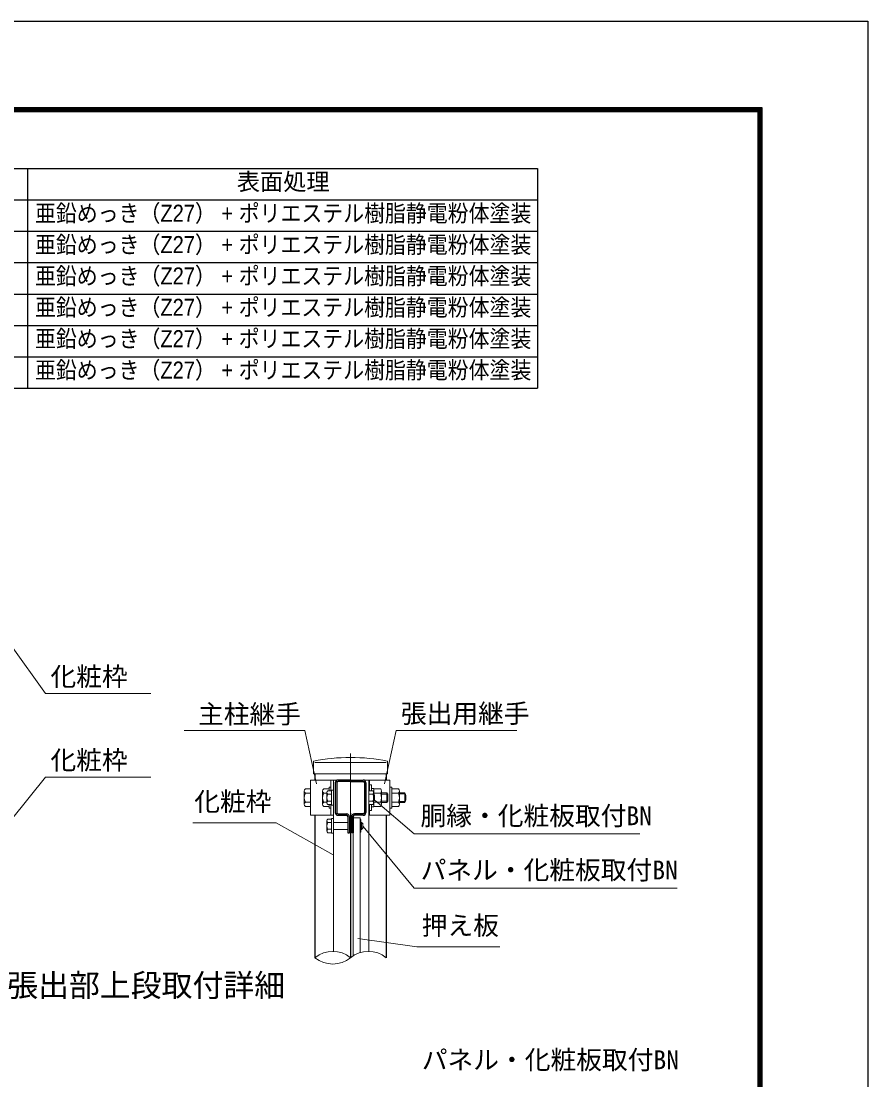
# Model space of a CAD drawing. Units: millimetres, scale not verified. Extents: x -4200 to 4200, y -2970 to 2970.
# Drawn here: x 2042 to 4200, y 270 to 2970 of the extents above; entities that cross this region are included whole.
import ezdxf
from ezdxf.enums import TextEntityAlignment as Align

# ---------------------------------------------------------------- set-up
doc = ezdxf.new("R2010")
doc.units = ezdxf.units.MM
doc.header["$LTSCALE"] = 10
doc.linetypes.add('USER1', pattern=[50.8, 31.75, -6.35, 6.35, -6.35])
for name, color, linetype, lineweight in [('0-0_D-TTL', 7, 'Continuous', 25), ('0-1_D-TTL-TXT', 7, 'Continuous', 25), ('0-2_D-STR1', 1, 'Continuous', 25), ('0-3_D-STR3', 3, 'Continuous', 13), ('0-4_D-BMK', 2, 'USER1', 13), ('0-5_D-STR-DIM', 7, 'Continuous', 13), ('0-B_D-STR-TXT', 7, 'Continuous', 13), ('0-C_D-MTR-FRAM', 7, 'Continuous', 25), ('0-E_D-STR2', 7, 'Continuous', 13)]:
    doc.layers.add(name, color=color, linetype=linetype, lineweight=lineweight)
doc.layers.add('0-D_D-MTR-TXT', color=7, linetype='Continuous')
doc.styles.add('ＭＳ ゴシック', font='')
doc.styles.add('ＭＳ Ｐゴシック', font='')
doc.styles.get('ＭＳ ゴシック').set_extended_font_data('MS Gothic')
doc.styles.get('ＭＳ Ｐゴシック').set_extended_font_data('MS PGothic')

msp = doc.modelspace()

# ---------------------------------------------------------------- linework, layer by layer
at = {"layer": '0-0_D-TTL', "color": 2}
msp.add_lwpolyline([(-4200, 2970), (4200, 2970), (4200, -2970), (-4200, -2970)], close=True, dxfattribs=at)
at = {"layer": '0-0_D-TTL'}
for points in [[(-3930, 2750), (3930, 2750), (3930, -2750), (-3930, -2750)], [(-3927.5, 2747.5), (3927.5, 2747.5), (3927.5, -2747.5), (-3927.5, -2747.5)], [(-3925, 2745), (3925, 2745), (3925, -2745), (-3925, -2745)], [(-3922.5, 2742.5), (3922.5, 2742.5), (3922.5, -2742.5), (-3922.5, -2742.5)], [(-3920, 2740), (3920, 2740), (3920, -2740), (-3920, -2740)]]:
    msp.add_lwpolyline(points, close=True, dxfattribs=at)
at = {"layer": '0-2_D-STR1'}
for p, q in [((2790.83, 1050.2), (2790.83, 1034.58)), ((2842.58, 1027.38), (2842.58, 951.78)), ((2846.18, 1027.38), (2846.18, 951.78)), ((2881.58, 1034.58), (2849.78, 1034.58)), ((2881.58, 1030.98), (2849.78, 1030.98)), ((2881.58, 1034.58), (2913.38, 1034.58)), ((2881.58, 1030.98), (2913.38, 1030.98)), ((2916.98, 1027.38), (2916.98, 951.78)), ((2920.58, 1027.38), (2920.58, 951.78)), ((2972.33, 1050.2), (2972.33, 1034.58)), ((2849.78, 948.18), (2871.38, 948.18)), ((2913.38, 948.18), (2891.78, 948.18)), ((2790.83, 944.58), (2790.83, 581.4)), ((2849.78, 944.58), (2871.38, 944.58)), ((2878.58, 940.98), (2878.58, 899.58)), ((2884.58, 940.98), (2884.58, 899.58)), ((2888.18, 940.98), (2888.18, 899.58)), ((2913.38, 944.58), (2891.78, 944.58)), ((2972.33, 944.58), (2972.33, 581.4)), ((2888.18, 899.58), (2884.58, 899.58))]:
    msp.add_line(p, q, dxfattribs=at)
msp.add_lwpolyline([(2874.98, 940.98), (2874.98, 899.58), (2878.58, 899.58)], dxfattribs=at)
for centre, radius, start, end in [((2849.78, 1027.38), 7.2, 90, 180), ((2849.78, 1027.38), 3.6, 90, 180), ((2913.38, 1027.38), 7.2, 0, 90), ((2913.38, 1027.38), 3.6, 0, 90), ((2849.78, 951.78), 7.2, 180, 270), ((2849.78, 951.78), 3.6, 180, 270), ((2871.38, 940.98), 7.2, 0, 90), ((2891.78, 940.98), 7.2, 90, 180), ((2913.38, 951.78), 7.2, 270, 0), ((2913.38, 951.78), 3.6, 270, 0), ((2871.38, 940.98), 3.6, 0, 90), ((2891.78, 940.98), 3.6, 90, 180)]:
    msp.add_arc(centre, radius, start, end, dxfattribs=at)
at = {"layer": '0-3_D-STR3'}
for p, q in [((2787.23, 1050.2), (2787.23, 1082.84)), ((2975.93, 1050.2), (2975.93, 1082.84)), ((2790.83, 1079.58), (2972.33, 1079.58)), ((2787.23, 1050.2), (2975.93, 1050.2)), ((2831.48, 1034.58), (2831.48, 1006.83)), ((2837.78, 1034.58), (2927.78, 1034.58)), ((2837.78, 1034.58), (2837.78, 597.47)), ((2927.78, 1034.58), (2927.78, 597.48)), ((2930.18, 1034.58), (2930.18, 1006.83)), ((2763.23, 1006.47), (2763.23, 972.69)), ((2766.47, 1012.08), (2779.73, 1012.08)), ((2766.47, 1000.86), (2779.73, 1000.86)), ((2810.18, 1006.47), (2810.18, 972.69)), ((2813.42, 1012.08), (2826.68, 1012.08)), ((2813.42, 1000.86), (2820.98, 1000.86)), ((2820.98, 1002.57), (2820.98, 976.59)), ((2823.44, 1006.83), (2832.98, 1006.83)), ((2826.68, 1016.58), (2826.68, 1006.83)), ((2831.48, 1016.58), (2826.68, 1016.58)), ((2832.98, 1008.33), (2832.98, 970.83)), ((2832.98, 1008.33), (2837.78, 1008.33)), ((2832.98, 1006.83), (2832.98, 972.33)), ((2832.98, 1006.83), (2832.98, 972.33)), ((2832.98, 1006.83), (2832.98, 972.33)), ((2837.78, 1008.33), (2837.78, 970.83)), ((2837.78, 1006.83), (2837.78, 972.33)), ((2937.92, 1006.83), (2927.78, 1006.83)), ((2930.18, 1022.58), (2934.98, 1022.58)), ((2930.18, 1022.58), (2934.98, 1022.58)), ((2934.98, 1006.83), (2934.98, 1022.58)), ((2934.98, 1012.68), (2940.98, 1012.68)), ((2937.38, 1012.68), (2940.98, 1012.68)), ((2940.38, 1002.57), (2940.38, 976.59)), ((2940.98, 1006.83), (2940.98, 1012.68)), ((2940.98, 997.78), (2940.98, 1012.68)), ((2940.98, 1012.08), (2958.38, 1012.08)), ((2940.98, 1000.83), (2958.38, 1000.83)), ((2960.48, 1006.91), (2960.48, 972.28)), ((2973.68, 1001.58), (2960.48, 1001.58)), ((2973.68, 1001.58), (2976.68, 998.58)), ((2973.68, 1001.58), (2973.68, 977.58)), ((2981.93, 1016.58), (2981.93, 962.58)), ((2986.73, 1012.08), (2986.73, 967.08)), ((2986.73, 1012.08), (3004.13, 1012.08)), ((2986.73, 1000.83), (3004.13, 1000.83)), ((3006.23, 1006.91), (3006.23, 972.28)), ((3006.23, 1001.58), (3019.73, 1001.58)), ((3006.23, 999.55), (3020.7, 999.55)), ((3019.73, 1001.58), (3019.73, 977.58)), ((2766.47, 978.3), (2779.73, 978.3)), ((2813.42, 978.31), (2820.98, 978.31)), ((2823.44, 998.31), (2832.98, 998.31)), ((2823.44, 980.85), (2832.98, 980.85)), ((2823.44, 972.33), (2832.98, 972.33)), ((2826.68, 972.33), (2826.68, 962.58)), ((2831.48, 972.33), (2831.48, 944.58)), ((2937.92, 998.31), (2927.78, 998.31)), ((2937.92, 980.85), (2927.78, 980.85)), ((2937.92, 972.33), (2927.78, 972.33)), ((2930.18, 972.33), (2930.18, 944.58)), ((2934.98, 956.58), (2934.98, 972.33)), ((2940.38, 998.38), (2942.78, 995.98)), ((2940.38, 983.18), (2942.78, 983.18)), ((2940.38, 980.78), (2942.78, 983.18)), ((2940.98, 966.48), (2940.98, 981.38)), ((2940.98, 978.33), (2958.38, 978.33)), ((2940.98, 966.48), (2940.98, 972.33)), ((2960.48, 998.58), (2976.68, 998.58)), ((2960.48, 980.58), (2976.68, 980.58)), ((2973.68, 977.58), (2960.48, 977.58)), ((2973.68, 977.58), (2976.68, 980.58)), ((2976.68, 998.58), (2976.68, 980.58)), ((2986.73, 978.33), (3004.13, 978.33)), ((3006.23, 979.61), (3020.7, 979.61)), ((3006.23, 977.58), (3019.73, 977.58)), ((2766.47, 967.08), (2779.73, 967.08)), ((2813.42, 967.08), (2826.68, 967.08)), ((2831.48, 962.58), (2826.68, 962.58)), ((2832.98, 970.83), (2837.78, 970.83)), ((2930.18, 956.58), (2934.98, 956.58)), ((2934.98, 966.48), (2940.98, 966.48)), ((2937.38, 966.48), (2940.98, 966.48)), ((2940.98, 967.08), (2958.38, 967.08)), ((2986.73, 962.58), (2981.93, 962.58)), ((2986.73, 967.08), (3004.13, 967.08)), ((2820.98, 930.57), (2820.98, 904.59)), ((2823.44, 934.83), (2832.98, 934.83)), ((2823.44, 926.31), (2832.98, 926.31)), ((2832.98, 936.33), (2832.98, 898.83)), ((2832.98, 936.33), (2837.78, 936.33)), ((2832.98, 934.83), (2832.98, 900.33)), ((2832.98, 934.83), (2832.98, 900.33)), ((2837.78, 936.33), (2837.78, 898.83)), ((2837.78, 934.83), (2837.78, 900.33)), ((2837.78, 926.58), (2874.98, 926.58)), ((2878.58, 926.58), (2880.98, 926.58)), ((2882.18, 926.58), (2884.58, 926.58)), ((2888.18, 936.33), (2888.18, 898.83)), ((2907.98, 930.57), (2907.98, 904.59)), ((2907.98, 926.58), (2909.78, 926.58)), ((2907.98, 926.58), (2909.78, 926.58)), ((2909.78, 926.58), (2909.78, 908.58)), ((2912.78, 923.58), (2909.78, 926.58)), ((2912.78, 923.58), (2912.78, 911.58)), ((2823.44, 908.85), (2832.98, 908.85)), ((2823.44, 900.33), (2832.98, 900.33)), ((2832.98, 898.83), (2837.78, 898.83)), ((2837.78, 908.58), (2874.98, 908.58)), ((2878.58, 908.58), (2880.98, 908.58)), ((2882.18, 908.58), (2884.58, 908.58)), ((2907.98, 911.58), (2912.78, 911.58)), ((2907.98, 908.58), (2909.78, 908.58)), ((2907.98, 908.58), (2909.78, 908.58)), ((2912.78, 911.58), (2909.78, 908.58))]:
    msp.add_line(p, q, dxfattribs=at)
for points in [[(2837.78, 1034.58), (2779.73, 1034.58), (2779.73, 944.58), (2837.78, 944.58)], [(2920.58, 1034.58), (2981.93, 1034.58), (2981.93, 944.58), (2927.78, 944.58)], [(2986.73, 962.58), (2986.73, 1016.58), (2981.93, 1016.58)], [(2940.38, 995.98), (2942.78, 995.98), (2942.78, 983.18)], [(2906.17, 594.42), (2906.17, 900.78), (2906.17, 937.83), (2888.18, 937.83), (2888.18, 586.16)], [(2907.98, 923.58), (2912.78, 923.58), (2912.78, 911.58)]]:
    msp.add_lwpolyline(points, dxfattribs=at)
for centre, radius, start, end in [((2881.58, 612.2), 480, 78.66399, 101.33601), ((2769.71, 1006.47), 6.48, 120, 240), ((2784.47, 989.58), 21.24, 147.93138, 212.06862), ((2816.66, 1006.47), 6.48, 120, 240), ((2831.42, 989.58), 21.24, 147.93138, 212.06862), ((2825.9, 1002.57), 4.92, 120, 240), ((2935.46, 1002.57), 4.92, 300, 60), ((2951.95, 1006.46), 8.55, 318.83491, 41.16509), ((2929.3, 989.58), 31.18, 338.85295, 21.14705), ((2997.7, 1006.46), 8.55, 318.83491, 41.16509), ((2975.05, 989.58), 31.18, 338.85295, 21.14705), ((2997.23, 989.58), 25.5, 331.92751, 28.07249), ((2769.71, 972.69), 6.48, 120, 240), ((2816.66, 972.69), 6.48, 120, 240), ((2837.71, 989.58), 16.73, 148.543, 211.457), ((2825.9, 976.59), 4.92, 120, 240), ((2923.65, 989.58), 16.73, 328.543, 31.457), ((2935.46, 976.59), 4.92, 300, 60), ((2951.94, 972.71), 8.55, 318.86505, 41.13495), ((2997.69, 972.71), 8.55, 318.86505, 41.13495), ((2997.23, 989.58), 25.5, 340.25008, 19.74992), ((2825.9, 930.57), 4.92, 120, 240), ((2837.71, 917.58), 16.73, 148.543, 211.457), ((2903.06, 930.57), 4.92, 309.18902, 50.81098), ((2891.25, 917.58), 16.73, 333.09988, 26.90012), ((2825.9, 904.59), 4.92, 120, 240), ((2903.06, 904.59), 4.92, 309.18902, 50.81098)]:
    msp.add_arc(centre, radius, start, end, dxfattribs=at)
at = {"layer": '0-4_D-BMK'}
msp.add_line((2881.58, 1101.92), (2881.58, 581.4), dxfattribs=at)
msp.add_line((2881.58, 1101.92), (2881.58, 581.4), dxfattribs=at)
at = {"layer": '0-5_D-STR-DIM'}
for centre, start, end in [((2836.21, 525.42), 50.97549, 129.02451), ((2926.96, 525.42), 50.97549, 129.02451), ((2836.21, 637.39), 230.97549, 309.02451)]:
    msp.add_arc(centre, 72.06, start, end, dxfattribs=at)
at = {"layer": '0-B_D-STR-TXT'}
for p, q in [((2104.13, 1255.08), (2016.85, 1378.01)), ((2104.13, 1255.08), (2372.2, 1255.08)), ((2765.16, 1160.97), (2457.55, 1160.97)), ((2765.16, 1160.97), (2794.74, 1024.92)), ((2998, 1160.97), (2968.43, 1024.92)), ((2998, 1160.97), (3305.61, 1160.97)), ((2104.13, 1042.03), (2016.95, 934.14)), ((2104.13, 1042.03), (2372.2, 1042.03)), ((3043.58, 896.97), (2944.3, 982.28)), ((2691.6, 925.12), (2479.92, 925.12)), ((2691.6, 925.12), (2837.13, 844.11)), ((3043.58, 758.57), (2914.05, 916.04)), ((3043.58, 896.97), (3619.11, 896.97)), ((3043.58, 758.57), (3714, 758.57)), ((3050.23, 609.54), (2900.14, 630.3)), ((3050.23, 609.54), (3261.91, 609.54))]:
    msp.add_line(p, q, dxfattribs=at)
at = {"layer": '0-C_D-MTR-FRAM'}
for p, q in [((899.7, 2594.15), (3358.11, 2594.15)), ((2058.11, 2594.15), (2058.11, 2034.15)), ((3358.11, 2594.15), (3358.11, 2034.15)), ((899.7, 2514.15), (3358.11, 2514.15)), ((899.7, 2434.15), (3358.11, 2434.15)), ((899.7, 2354.15), (3358.11, 2354.15)), ((899.7, 2274.15), (3358.11, 2274.15)), ((899.7, 2194.15), (3358.11, 2194.15)), ((899.7, 2114.15), (3358.11, 2114.15)), ((899.7, 2034.15), (3358.11, 2034.15))]:
    msp.add_line(p, q, dxfattribs=at)
at = {"layer": '0-E_D-STR2'}
for p, q in [((2880.98, 949.83), (2880.98, 581.88)), ((2882.18, 949.83), (2880.98, 949.83)), ((2882.18, 949.83), (2882.18, 581.88))]:
    msp.add_line(p, q, dxfattribs=at)

# ---------------------------------------------------------------- texts
at = {"layer": '0-1_D-TTL-TXT', "style": 'ＭＳ ゴシック'}
msp.add_text('張出部上段取付詳細', height=57.7, dxfattribs=at).set_placement((2006.35, 464.9), align=Align.BOTTOM_LEFT)
at = {"layer": '0-B_D-STR-TXT', "style": 'ＭＳ ゴシック'}
for s, p in [('化粧枠', (2116.68, 1259.95)), ('主柱継手', (2492.91, 1164.24)), ('張出用継手', (3009.8, 1165.84)), ('化粧枠', (2116.68, 1046.9)), ('化粧枠', (2483.1, 941.07)), ('胴縁・化粧板取付BN', (3059.9, 905.01)), ('パネル・化粧板取付BN', (3060.15, 766.61)), ('押え板', (3063.03, 625.23)), ('パネル・化粧板取付BN', (3063.15, 282.65))]:
    msp.add_text(s, height=48.09, dxfattribs=at).set_placement(p, align=Align.BOTTOM_LEFT)
at = {"layer": '0-D_D-MTR-TXT', "style": 'ＭＳ Ｐゴシック'}
msp.add_text('表面処理', height=43.4, dxfattribs=at).set_placement((2591.45, 2525.8), align=Align.BOTTOM_LEFT)
at = {"layer": '0-D_D-MTR-TXT', "style": 'ＭＳ Ｐゴシック', "width": 0.9}
for p in [(2077.2, 2445.48), (2077.2, 2365.48), (2077.2, 2285.48), (2077.2, 2205.48), (2077.2, 2125.48), (2077.2, 2045.48)]:
    msp.add_text('亜鉛めっき（Z27） + ポリエステル樹脂静電粉体塗装', height=43.4, dxfattribs=at).set_placement(p, align=Align.BOTTOM_LEFT)

doc.saveas('drawing.dxf')
